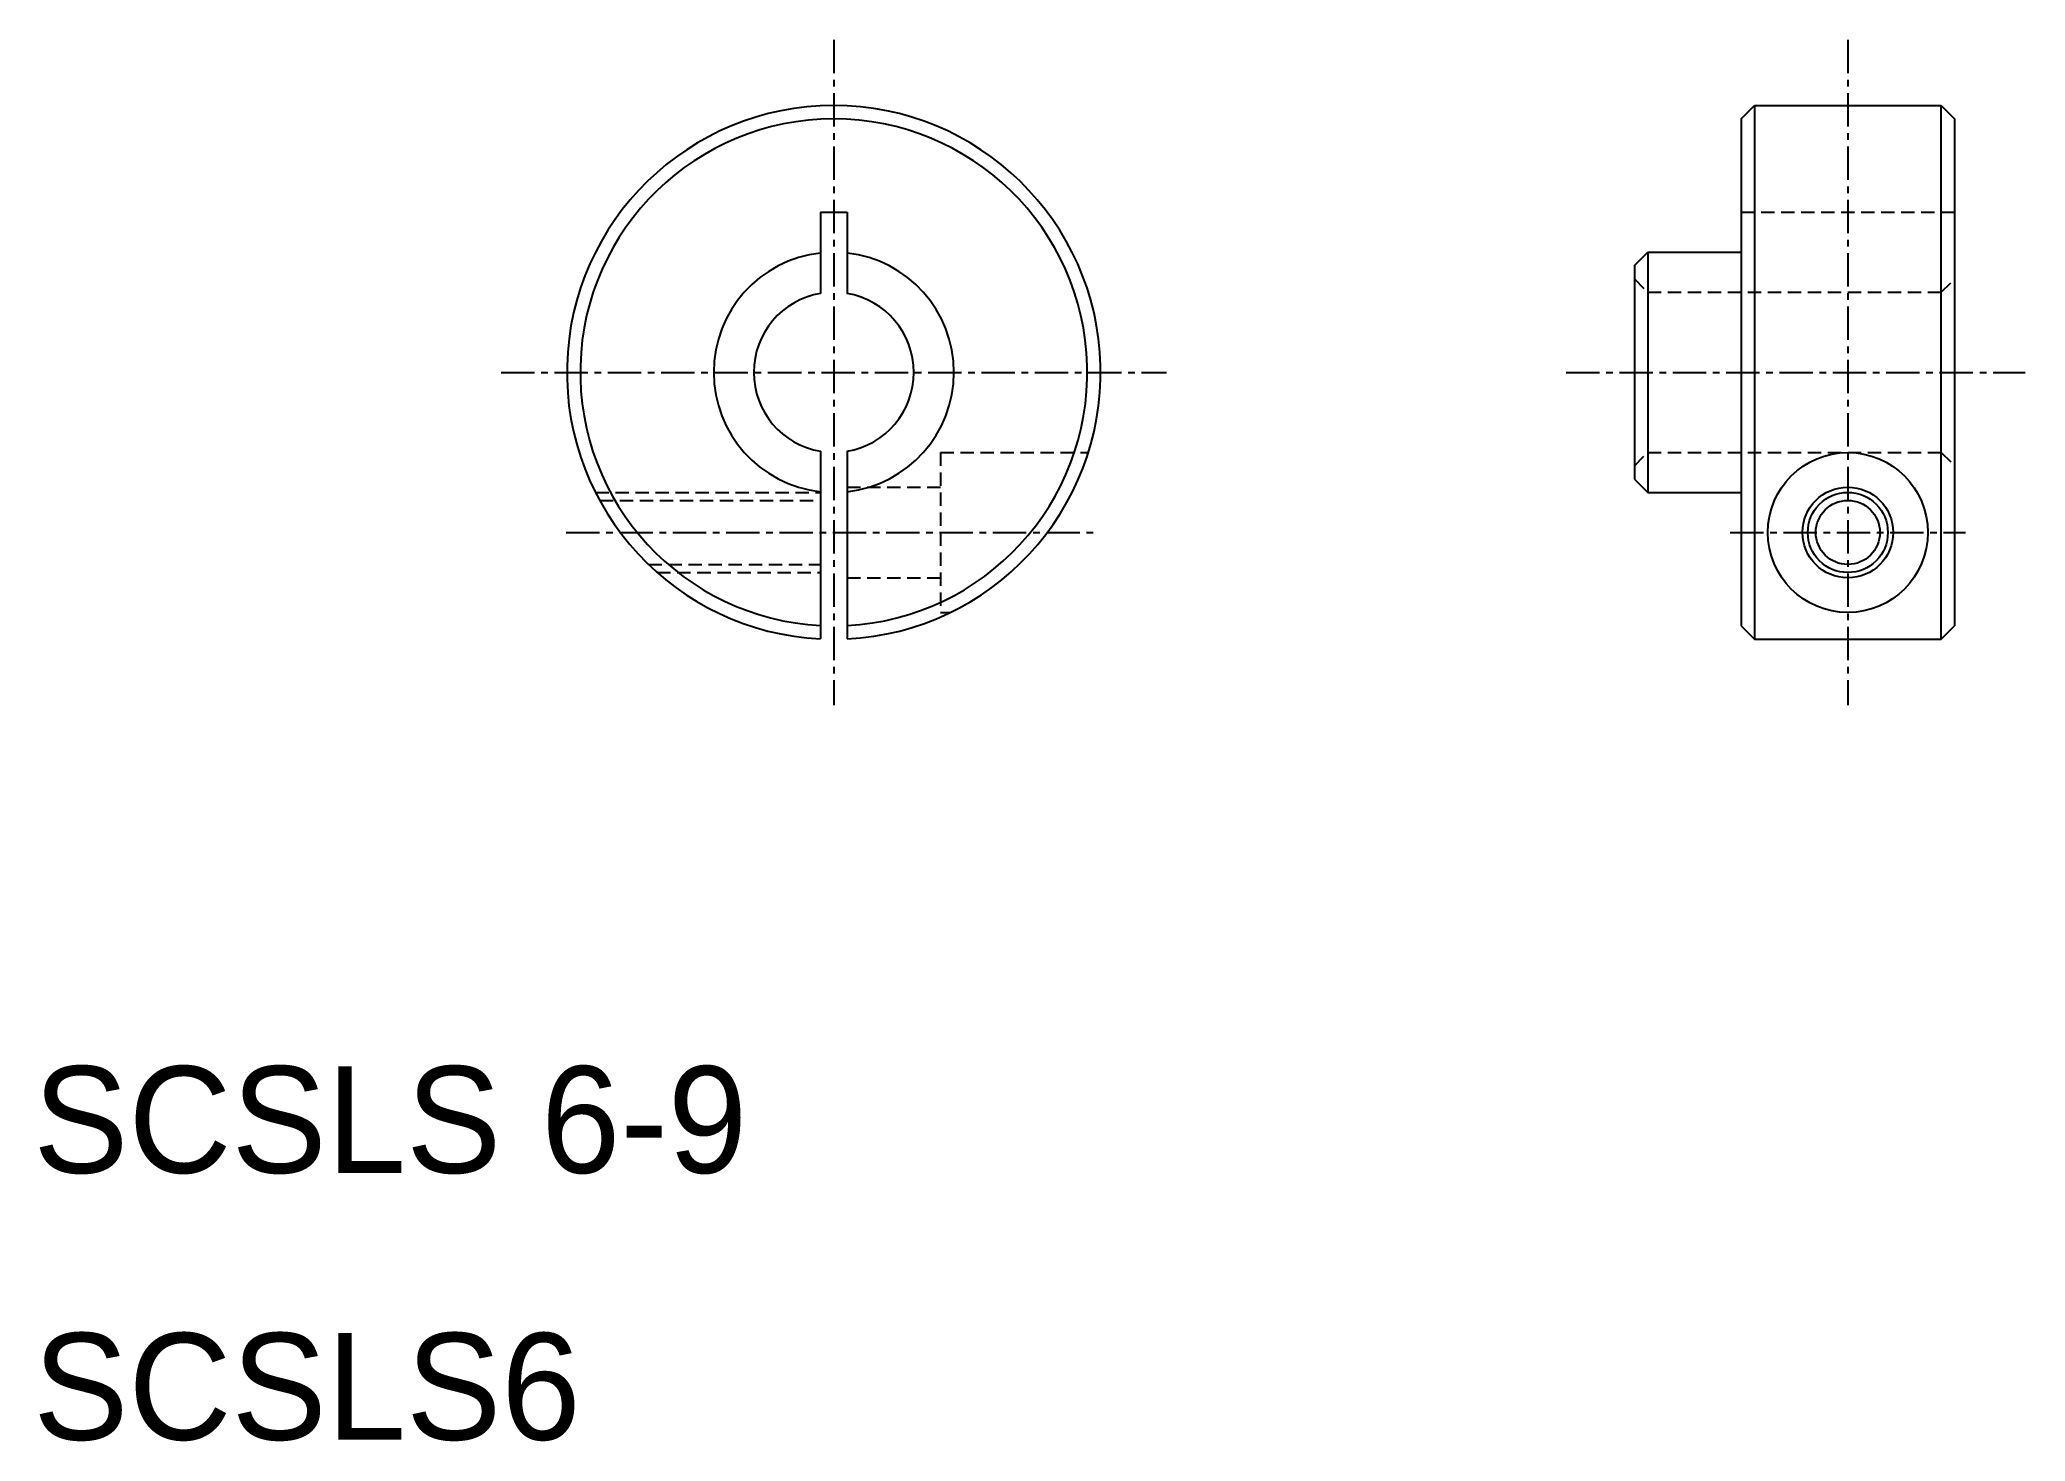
# Model space of a CAD drawing. Extents: x 10.2 to 84.6, y 9.9 to 62.5.
import ezdxf

# ---------------------------------------------------------------- set-up
doc = ezdxf.new("R2010")
doc.units = 0
doc.linetypes.add('CENTER', pattern=[2, 1.25, -0.25, 0.25, -0.25])
doc.linetypes.add('DASHED', pattern=[0.75, 0.5, -0.25])
doc.layers.get('0').update_dxf_attribs({"linetype": 'CONTINUOUS'})
doc.layers.add('CENTER', color=1, linetype='CENTER')

msp = doc.modelspace()

# ---------------------------------------------------------------- linework, layer by layer
at = {"color": 7, "linetype": 'CONTINUOUS'}
for p, q in [((74, 59.5), (74.5, 60)), ((74.5, 60), (74.5, 40)), ((74.5, 60), (81.5, 60)), ((81.5, 40), (81.5, 60)), ((81.5, 60), (82, 59.5)), ((74, 59.5), (74, 40.5)), ((82, 59.5), (82, 40.5)), ((39.5, 56), (39.5, 52.958)), ((39.5, 56), (40.5, 56)), ((40.5, 56), (40.5, 52.958)), ((70, 54), (70.5, 54.5)), ((70.5, 54.5), (70.5, 45.5)), ((70.5, 54.5), (74, 54.5)), ((74, 54.75), (74, 54.75)), ((70, 54), (70, 46)), ((74, 50), (74, 50)), ((39.5, 47.042), (39.5, 40.013)), ((40.5, 47.042), (40.5, 40.013)), ((70, 46), (70.5, 45.5)), ((70.5, 45.5), (74, 45.5)), ((74, 40.5), (74.5, 40)), ((81.5, 40), (82, 40.5)), ((74.5, 40), (81.5, 40))]:
    msp.add_line(p, q, dxfattribs=at)
at = {"color": 3, "linetype": 'DASHED'}
for p, q in [((74, 56), (82, 56)), ((70, 53.5), (70.5, 53)), ((70.5, 53), (81.5, 53)), ((81.5, 53), (82, 53.5)), ((44, 47), (44, 41)), ((44, 47), (49.539, 47)), ((70, 46.5), (70.5, 47)), ((70.5, 47), (81.5, 47)), ((81.5, 47), (82, 46.5)), ((31.07, 45.5), (39.5, 45.5)), ((40.5, 45.7), (44, 45.7)), ((31.227, 45.2), (39.5, 45.2)), ((33.06, 42.8), (39.5, 42.8)), ((33.386, 42.5), (39.5, 42.5)), ((40.5, 42.3), (44, 42.3)), ((44, 41), (44.359, 41))]:
    msp.add_line(p, q, dxfattribs=at)
at = {"color": 7, "linetype": 'CONTINUOUS'}
for radius in [3, 1.7, 1.2]:
    msp.add_circle((78, 44), radius, dxfattribs=at)
at = {"color": 3}
msp.add_circle((78, 44), 1.5, dxfattribs=at)
at = {"color": 7, "linetype": 'CONTINUOUS'}
for radius, start, end in [(10, 272.86598, 267.13402), (9.5, 273.01696, 266.98304), (4.5, 96.37937, 263.62063), (4.5, 276.37937, 83.62063), (3, 99.59407, 260.40593), (3, 279.59407, 80.40593)]:
    msp.add_arc((40, 50), radius, start, end, dxfattribs=at)
at = {"layer": 'CENTER', "color": 1, "linetype": 'CENTER'}
for p, q in [((40, 62.466), (40, 37.534)), ((78, 62.466), (78, 37.534)), ((27.534, 50), (52.466, 50)), ((67.44, 50), (84.65, 50)), ((29.965, 44), (49.888, 44)), ((73.587, 44), (82.413, 44))]:
    msp.add_line(p, q, dxfattribs=at)

# ---------------------------------------------------------------- texts
at = {"color": 7, "linetype": 'CONTINUOUS'}
for s, p in [('SCSLS 6-9', (10, 20)), ('SCSLS6', (10, 10))]:
    msp.add_text(s, height=4, dxfattribs=at).set_placement(p)

doc.saveas('drawing.dxf')
